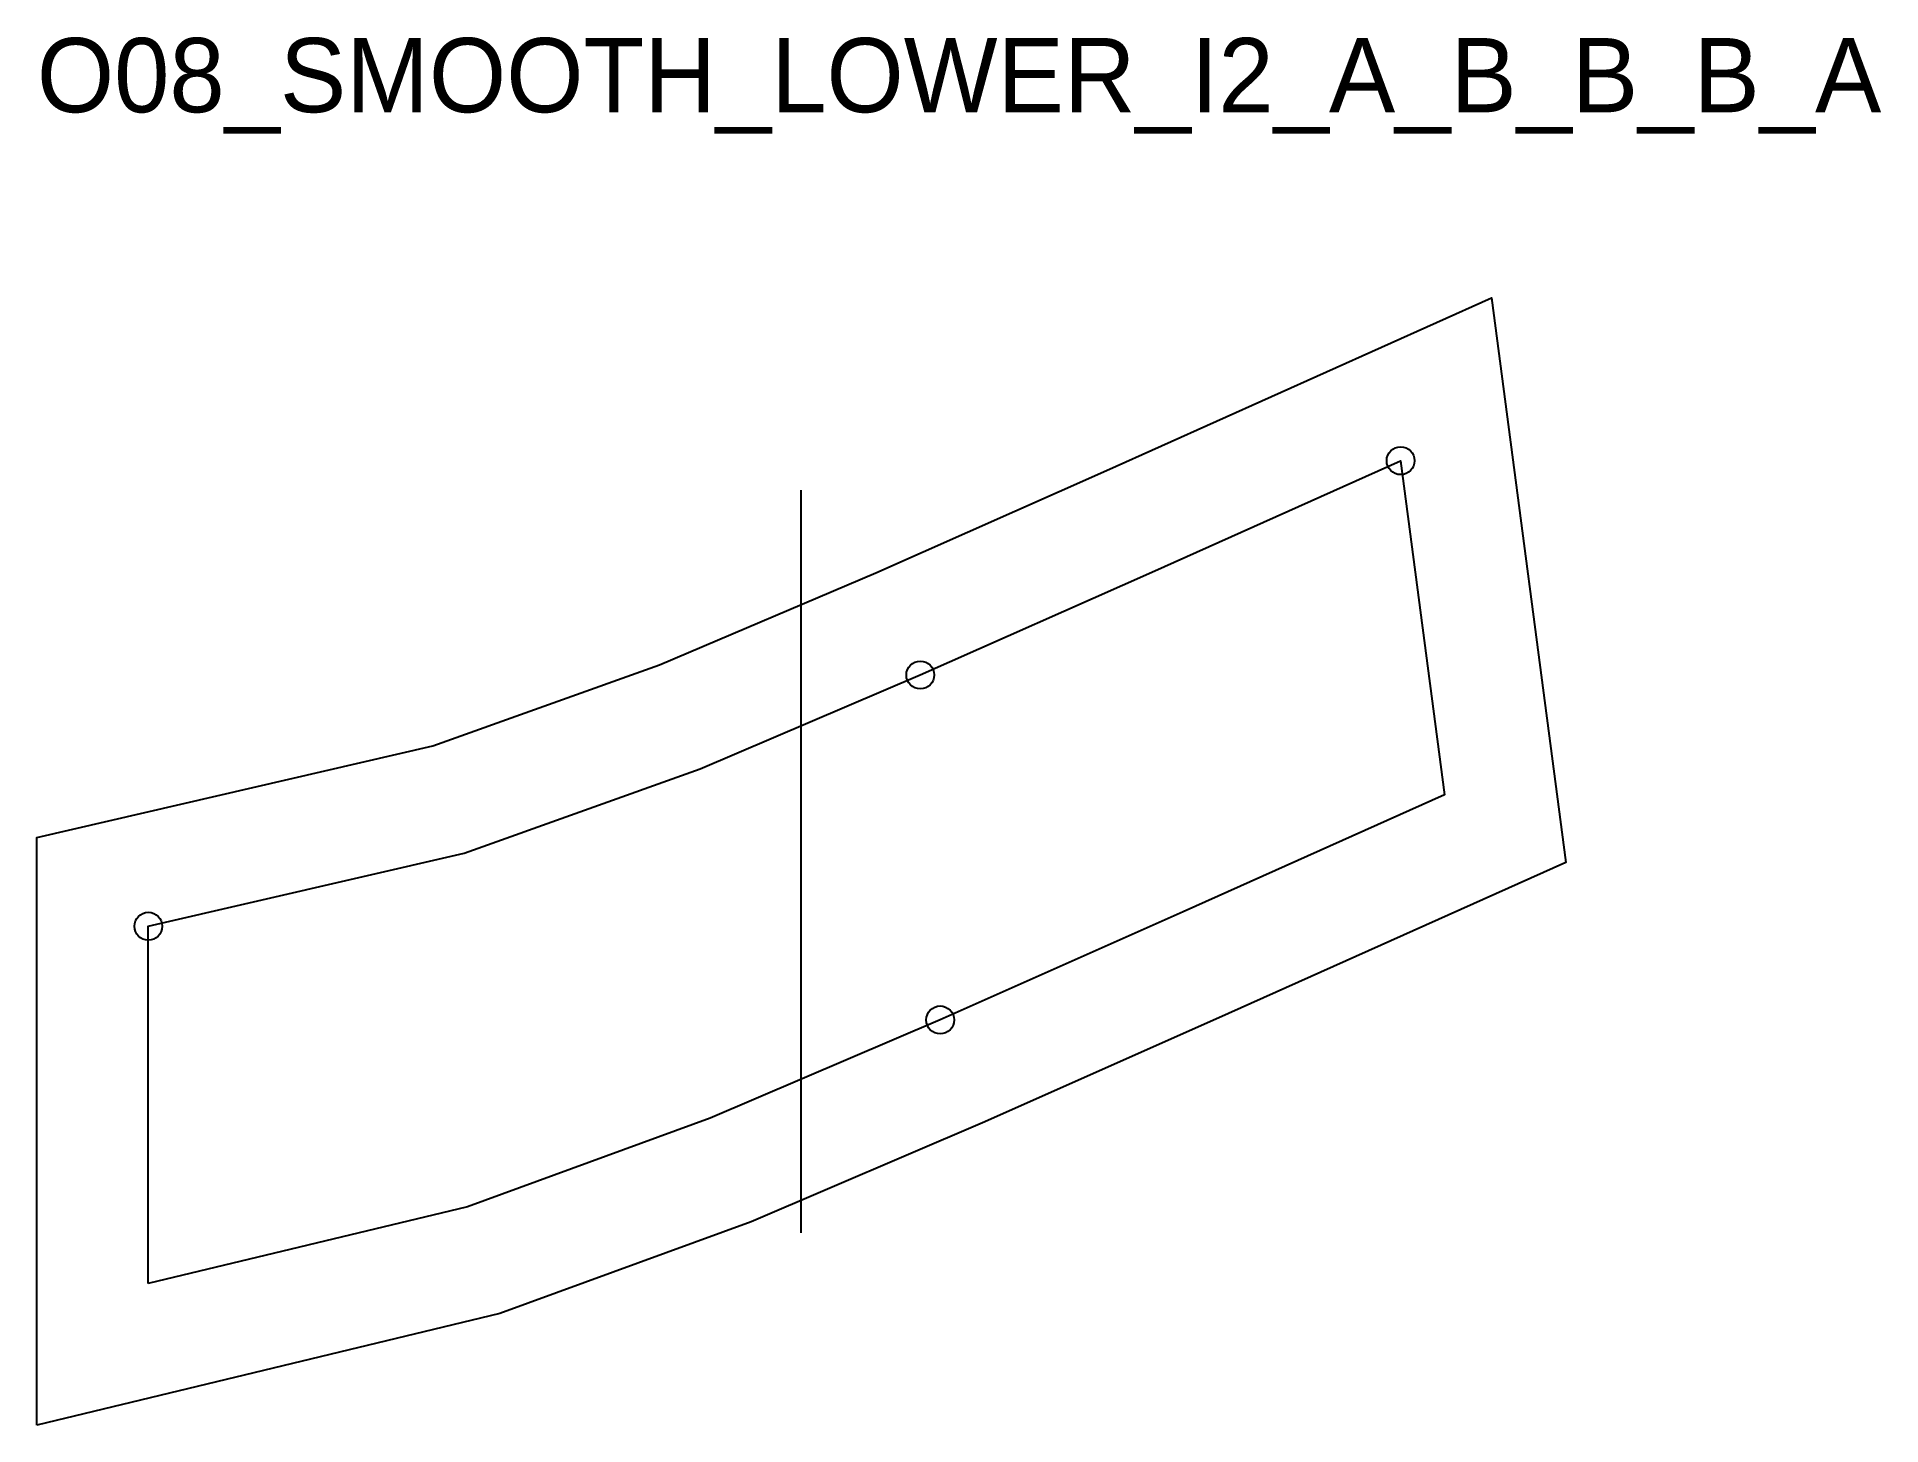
# Model space of a CAD drawing. Header units: millimetres. Extents: x -12 to 187, y -15 to 134.
import ezdxf

# ---------------------------------------------------------------- set-up
doc = ezdxf.new("R2010")
doc.units = ezdxf.units.MM
for name, color, linetype in [('CUT', 1, 'Continuous'), ('GRAIN', 3, 'Continuous'), ('ID', 7, 'Continuous'), ('NOTCH', 2, 'Continuous'), ('SEAM', 5, 'Continuous')]:
    doc.layers.add(name, color=color, linetype=linetype)

msp = doc.modelspace()

# ---------------------------------------------------------------- linework, layer by layer
at = {"layer": 'CUT'}
msp.add_lwpolyline([(-12, -15.24), (-12, 48.04), (30.64, 57.92), (55.04, 66.64), (78.33, 76.56), (103.16, 87.6), (144.64, 106.17), (152.62, 45.35), (116.31, 29.09), (90.06, 17.42), (64.92, 6.65), (37.83, -3.22), (-12, -15.24)], close=True, dxfattribs=at)
at = {"layer": 'GRAIN'}
msp.add_line((70.31, 5.47), (70.31, 85.47), dxfattribs=at)
at = {"layer": 'NOTCH'}
for centre in [(134.84, 88.64), (83.12, 65.56), (0, 38.5), (85.26, 28.41)]:
    msp.add_circle(centre, 1.5, dxfattribs=at)
at = {"layer": 'SEAM'}
msp.add_lwpolyline([(0, 0), (0, 38.5), (34.02, 46.38), (59.42, 55.46), (83.12, 65.56), (108.05, 76.64), (134.84, 88.64), (139.56, 52.65), (111.42, 40.05), (85.26, 28.41), (60.5, 17.81), (34.36, 8.29)], close=True, dxfattribs=at)

# ---------------------------------------------------------------- texts
at = {"layer": 'ID'}
msp.add_text('O08_SMOOTH_LOWER_I2_A_B_B_B_A', height=8, dxfattribs=at).set_placement((-12, 126.17))

doc.saveas('drawing.dxf')
